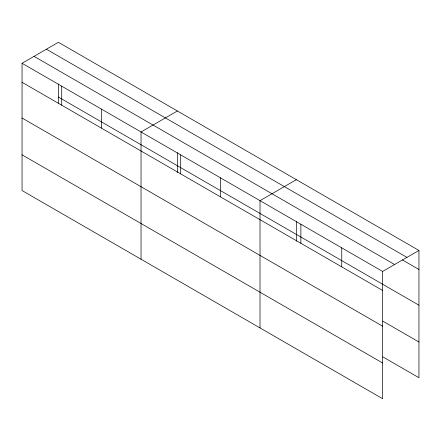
<?xml version="1.0" encoding="UTF-8"?>
<svg xmlns="http://www.w3.org/2000/svg" width="441" height="441" viewBox="0 0 441 441"><rect width="100%" height="100%" fill="white"/><g stroke="black" fill="none" stroke-linecap="round" stroke-linejoin="round"><path stroke-width="0.66" d="M177.376 152.68L177.376 172.547M296.363 221.371L296.363 241.238M22.05 63.278L382.606 271.441L382.606 398.708L22.05 190.54L22.05 63.278L58.394 42.292L418.95 250.46L418.95 377.722L382.827 356.868M177.376 110.989L141.032 131.969L141.032 259.236M296.363 179.68L260.014 200.666L260.014 327.928M382.606 271.441L418.95 250.46M46.399 49.221L406.955 257.384M402.368 259.909L418.95 269.479M34.045 56.354L394.601 264.517M58.394 97.037L418.95 305.2M22.05 82.302L382.606 290.465M382.827 321.147L418.95 342.001M22.05 118.017L382.606 326.186M22.05 154.824L382.606 362.987M341.742 247.848L341.742 266.871M300.878 224.26L300.878 243.283M220.357 177.767L220.357 196.791M180.694 154.868L180.694 173.892M101.369 109.076L101.369 128.094M61.712 86.177L61.712 105.201M58.394 83.983L58.394 103.172"/></g></svg>
